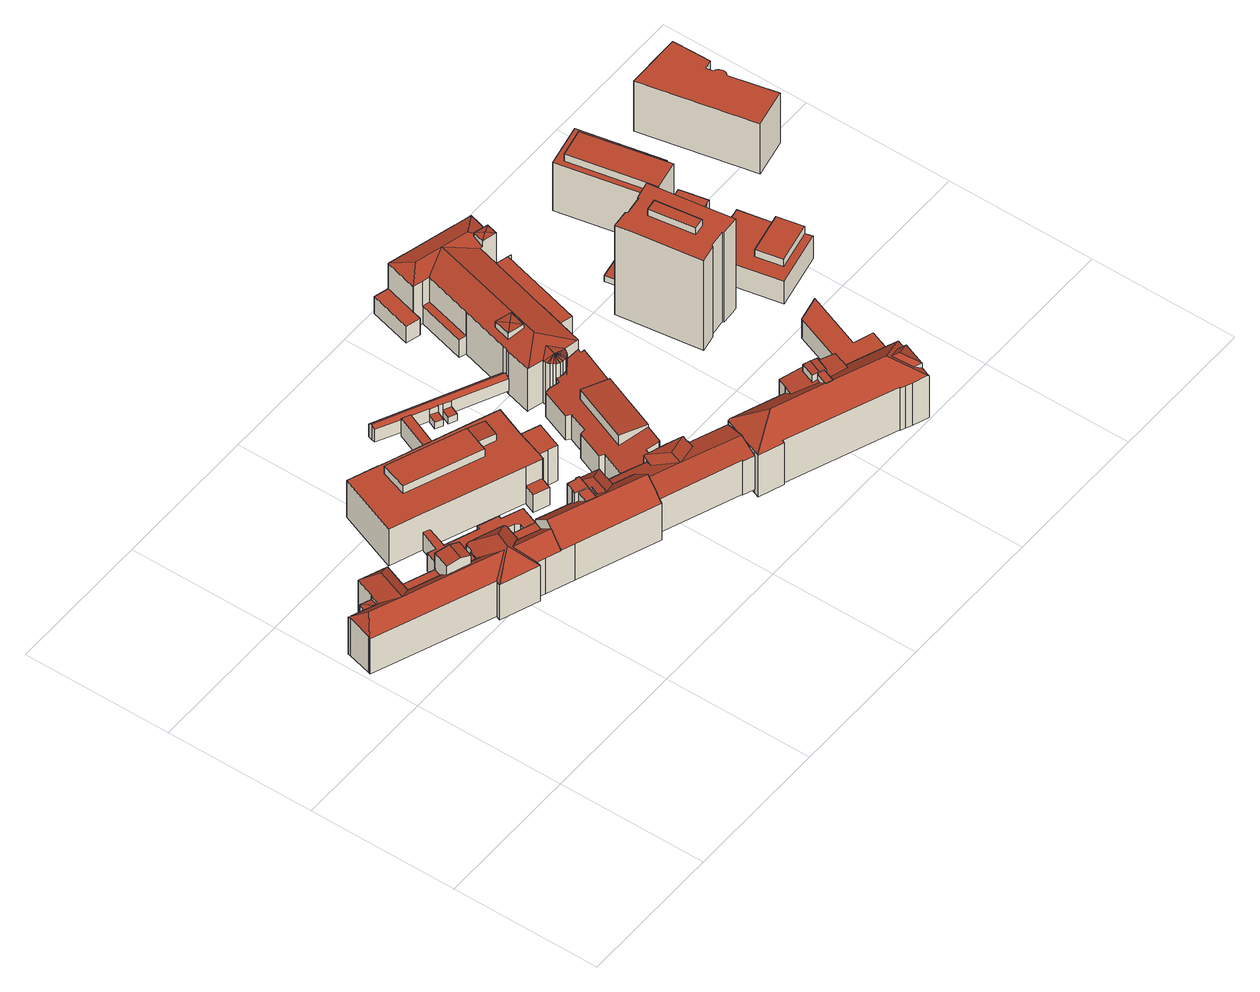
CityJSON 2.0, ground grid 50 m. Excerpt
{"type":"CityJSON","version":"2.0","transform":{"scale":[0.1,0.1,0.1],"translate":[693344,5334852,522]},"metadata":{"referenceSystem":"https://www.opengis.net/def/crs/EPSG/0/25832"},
"CityObjects":{
"building1":{"type":"Building","attributes":{"Gemeindeschluessel":"09162000","HoeheDach":"545.580","HoeheGrund":"523.879","Methode":"2000","NiedrigsteTraufeDesGebaeudes":"537.627","Geometrietyp2DReferenz":"3000","function":"31001_3051","roofType":"3100","measuredHeight":21.7,"storeysAboveGround":3},"geometry":[{"type":"MultiSurface","lod":"2","boundaries":[[[0,1,2,3,4]],[[5,6,7,8,9,10,11]],[[12,13,14,15,16,17]],[[18,19,20,21]],[[22,23,24,25]],[[3,2,26,1,27,28,29,30,31,32,33,34,35]],[[32,31,36,37,38,39,40]],[[41,42,43,44,45,46]],[[47,48,49,50,51]],[[52,53,54,55]],[[56,57,58,59]],[[60,61,48,47]],[[62,6,5]],[[63,64,16,15]],[[65,66,67,68]],[[69,70,71,72]],[[73,74,75,76,77,78]],[[79,25,24,80,81,82]],[[83,35,34,84]],[[33,32,40,67,66,85,86,87,88,89,49,48,61]],[[44,90,91,45]],[[92,93,94,95,96]],[[97,98,99,100,101]],[[12,17,102,103]],[[22,104,105,106,107,108,23]],[[84,34,61,60]],[[109,110,111,112]],[[113,87,86,114,115]],[[1,26,2]],[[65,116,117,118,85,66]],[[59,58,108,107]],[[1,0,119,120,27]],[[114,118,117,121,122,115]],[[123,39,38,124]],[[125,126,127,128,129]],[[130,131,80,24,23,108,58]],[[132,133,134,135]],[[97,101,136,137,138]],[[139,140,141,142,143]],[[144,95,94,145,134,133,146]],[[73,78,19,18]],[[147,148,149,150,151,152,153,154,122,121,155]],[[76,156,157,158,159,77]],[[50,49,89,130,144,146]],[[59,106,105,56]],[[144,130,58,57,54,53,160,96,95]],[[161,162,35,83]],[[59,107,106]],[[112,111,75,74]],[[163,164,165,166]],[[119,167,168,120]],[[101,100,169,170,171,172,41,46,136]],[[173,174,36,31,30]],[[132,51,50,146,133]],[[124,38,37,175]],[[176,177,167,119,0,4,178,179]],[[180,8,7,181]],[[182,183,184,185]],[[160,53,52]],[[143,152,151,185,184,139]],[[186,187,188,189,190,191]],[[191,192,193,194,195,186]],[[169,100,99]],[[11,10,196,197,194,193,198]],[[158,199,200,137,136,46,91,90,43,201,63,15,14,202,165,164,177,176,159]],[[125,109,112,74,73,18,21,161,83,84,60,47,51,132,135,93,92,52,55,104,22,25,79,147,155,116,65,68,123,124,175,174,173,203,163,166,204,13,12,103,205,69,72,206,187,186,195,207,208,180,181,126]],[[209,210,171,170]],[[3,35,162,178,4]],[[45,91,46]],[[199,189,188,211,212,213,200]],[[43,90,44]],[[114,86,85,118]],[[143,142,153,152]],[[183,149,148,82,81,131,130]],[[163,203,29,28,168,167,177,164]],[[155,121,117,116]],[[175,37,36,174]],[[103,102,214,205]],[[204,202,14,13]],[[213,212,71,70,215]],[[173,30,29,203]],[[135,134,145,93]],[[43,42,201]],[[190,189,199,216]],[[216,199,158,157]],[[11,128,127,62,5]],[[104,55,54,57,56,105]],[[89,88,87,113,140,139,184,183,130]],[[195,194,197,207]],[[97,138,217,98]],[[161,21,20,179,178,162]],[[69,205,214,210,209,215,70]],[[99,217,138,137,200,213,215,209,170,169]],[[131,81,80]],[[125,129,110,109]],[[154,153,142,141]],[[154,141,140,113,115,122]],[[98,217,99]],[[191,190,216,157,156,11,198,192]],[[179,20,19,78,77,159,176]],[[92,96,160,52]],[[166,165,202,204]],[[10,9,218,196]],[[126,181,7,6,62,127]],[[208,207,197,196,218]],[[168,28,27,120]],[[34,33,61]],[[145,94,93]],[[150,149,183,182]],[[206,211,188,187]],[[172,64,63,201,42,41]],[[123,68,67,40,39]],[[172,171,210,214,102,17,16,64]],[[185,151,150,182]],[[79,82,148,147]],[[198,193,192]],[[206,72,71,212,211]],[[11,156,76,75,111,110,129,128]],[[180,208,218,9,8]]],"semantics":{"surfaces":[{"type":"RoofSurface"},{"type":"WallSurface"},{"type":"GroundSurface"}],"values":[0,0,1,1,1,0,0,0,1,1,1,1,1,1,1,1,1,1,1,0,1,1,0,1,1,1,1,1,1,1,1,1,0,1,1,0,1,1,1,0,1,1,1,0,0,0,1,0,1,1,0,1,1,1,1,1,1,1,1,1,1,1,1,0,0,2,1,0,1,0,1,1,0,0,1,1,1,1,1,0,1,1,1,1,1,0,1,0,1,1,1,1,0,0,1,0,1,1,0,0,1,1,0,1,1,1,0,1,1,1,1,1,0,0,1,1,1,0,1]}}]},
"building2":{"type":"Building","attributes":{"Gemeindeschluessel":"09162000","HoeheDach":"540.244","HoeheGrund":"522.031","Methode":"2000","NiedrigsteTraufeDesGebaeudes":"529.230","Geometrietyp2DReferenz":"3000","function":"31001_3051","roofType":"1000","measuredHeight":18.21,"storeysAboveGround":3},"geometry":[{"type":"MultiSurface","lod":"2","boundaries":[[[219,220,221,222]],[[223,224,225,226]],[[227,228,229,230]],[[231,232,233,234]],[[235,236,237,238]],[[239,240,241,242]],[[243,244,245,246]],[[247,248,249,250]],[[250,249,251,252]],[[253,254,255,256]],[[257,258,259,260]],[[261,229,228,237,236,262]],[[263,261,262,264]],[[265,266,267,268,269,270]],[[271,272,273,274,260,259]],[[234,233,220,219]],[[267,266,275,236,235]],[[276,277,278,279]],[[278,277,280,281,282]],[[283,284,270,269]],[[255,254,285,286]],[[252,251,287,288]],[[222,221,240,239]],[[289,290,244,243]],[[291,292,224,223]],[[293,294,284,283]],[[295,296,297,298,299,285,300,301,302,258,257]],[[288,287,290,289]],[[290,287,251,249,248,241,240,221,220,233,232,225,224,292,297,296,303,245,244]],[[254,304,300,285]],[[230,229,261,263]],[[305,306,277,276]],[[226,225,232,231]],[[227,230,263,264,307,253,256,308,299,298,291,223,226,231,234,219,222,239,242,247,250,252,288,289,243,246,309,295,257,260,274,273,293,283,269,268,267,235,238]],[[236,275,310,262]],[[242,241,248,247]],[[311,282,281,312]],[[246,245,303,309]],[[273,272,294,293]],[[279,278,282,311]],[[306,313,280,277]],[[314,313,306,305]],[[307,315,304,254,253]],[[298,297,292,291]],[[308,286,285,299]],[[238,237,228,227]],[[309,303,296,295]],[[280,313,314,316,312,281]],[[264,262,310,315,307]],[[302,301,300,304,315,310,275,266,265,270,284,294,272,271,259,258],[312,316,314,305,276,279,311]],[[256,255,286,308]]],"semantics":{"surfaces":[{"type":"WallSurface"},{"type":"RoofSurface"},{"type":"GroundSurface"}],"values":[0,0,0,0,0,0,0,0,0,0,0,1,0,0,0,0,0,0,1,0,1,0,0,0,0,0,0,0,1,0,0,0,0,2,0,0,0,0,0,0,1,0,0,0,0,0,0,0,0,1,0]}}]},
"building3":{"type":"Building","attributes":{"Gemeindeschluessel":"09162000","HoeheDach":"529.210","HoeheGrund":"522.031","Methode":"1000","NiedrigsteTraufeDesGebaeudes":"529.210","Geometrietyp2DReferenz":"3000","function":"31001_3051","roofType":"1000","measuredHeight":7.18},"geometry":[{"type":"MultiSurface","lod":"2","boundaries":[[[317,318,319,320]],[[269,321,317,320]],[[269,283,322,321]],[[322,283,319,318]],[[321,322,318,317]],[[269,320,319,283]]],"semantics":{"surfaces":[{"type":"RoofSurface"},{"type":"WallSurface"},{"type":"GroundSurface"}],"values":[0,1,2,1,1,1]}}]},
"building4":{"type":"Building","attributes":{"Gemeindeschluessel":"09162000","HoeheDach":"529.655","HoeheGrund":"523.483","Methode":"2000","NiedrigsteTraufeDesGebaeudes":"526.162","Geometrietyp2DReferenz":"3000","function":"31001_3051","roofType":"3100","measuredHeight":6.17,"storeysAboveGround":1},"geometry":[{"type":"MultiSurface","lod":"2","boundaries":[[[323,324,325,326]],[[327,328,329,330]],[[331,332,333,334]],[[335,336,337,338,339]],[[340,341,342,343]],[[344,345,346,347,348,349]],[[334,333,343,342]],[[338,337,350,325,324,351]],[[328,352,353,329]],[[348,354,355,349]],[[335,339,356,357]],[[327,358,359,360,352,328]],[[361,362,359,358]],[[355,363,344,349]],[[357,356,346,345]],[[338,351,340,343,333,332,364,360,359,362,365,347,346,356,339]],[[331,330,329,353,364,332]],[[350,366,326,325]],[[352,360,364,353]],[[335,357,345,344,363,361,358,327,330,331,334,342,341,323,326,366,336]],[[366,350,337,336]],[[323,341,340,351,324]],[[361,363,355,354,365,362]],[[348,347,365,354]]],"semantics":{"surfaces":[{"type":"WallSurface"},{"type":"RoofSurface"},{"type":"GroundSurface"}],"values":[0,0,0,0,0,0,0,1,1,1,0,0,0,0,0,1,0,0,0,2,0,0,0,0]}}]},
"building5":{"type":"Building","attributes":{"Gemeindeschluessel":"09162000","HoeheDach":"538.400","HoeheGrund":"522.959","Methode":"2000","NiedrigsteTraufeDesGebaeudes":"532.125","Geometrietyp2DReferenz":"3000","function":"31001_3051","roofType":"2100","measuredHeight":15.44,"storeysAboveGround":2},"geometry":[{"type":"MultiSurface","lod":"2","boundaries":[[[367,368,369,370]],[[371,372,373,374]],[[375,376,377,378,379,371,374,380,381,367,370,382,383,384,385,386,387,388,389,390,391,392,393,394,395,396,397]],[[393,398,399,394]],[[388,400,401,389]],[[390,402,403,391]],[[404,405,406,407]],[[392,408,398,393]],[[385,409,410,386]],[[411,412,413,414,415,416,417,418,419,420,421,422,423,424,399,398,408,403,402,401,400,425,410,409,426,427,428,369,368,429,430,373,372]],[[377,376,416,415,431,432]],[[418,404,407,419]],[[381,429,368,367]],[[378,377,432,433,413,412]],[[382,428,427,383]],[[375,417,416,376]],[[386,410,425,387]],[[431,415,414,434]],[[434,414,413,433]],[[391,403,408,392]],[[375,397,422,421,405,404,418,417]],[[374,373,430,380]],[[389,401,402,390]],[[384,426,409,385]],[[387,425,400,388]],[[379,411,372,371]],[[394,399,424,395]],[[380,430,429,381]],[[378,412,411,379]],[[420,406,405,421]],[[396,423,422,397]],[[432,431,434,433]],[[383,427,426,384]],[[395,424,423,396]],[[370,369,428,382]],[[419,407,406,420]]],"semantics":{"surfaces":[{"type":"WallSurface"},{"type":"GroundSurface"},{"type":"RoofSurface"}],"values":[0,0,1,0,0,0,2,0,0,2,0,0,0,0,0,0,0,0,0,0,0,0,0,0,0,0,0,0,0,0,0,2,0,0,0,0]}}]},
"building6":{"type":"Building","attributes":{"Gemeindeschluessel":"09162000","HoeheDach":"546.120","HoeheGrund":"522.371","Methode":"2000","NiedrigsteTraufeDesGebaeudes":"539.513","Geometrietyp2DReferenz":"3000","function":"31001_3051","roofType":"3200","measuredHeight":23.75,"storeysAboveGround":3},"geometry":[{"type":"MultiSurface","lod":"2","boundaries":[[[435,436,437]],[[438,439,440,441]],[[442,443,444]],[[445,446,447,448,442,444]],[[445,444,449,450]],[[451,452,453,454,455,456]],[[449,457,458,459,460,461,462,463,464,450]],[[465,466,467,468]],[[469,470,471,472,457,449,444,443]],[[438,473,474,475,439]],[[476,477,478,479,480,462,461,481,482,483]],[[468,467,484,485]],[[486,487,488,489,490]],[[491,487,486]],[[492,493,453,452,494,483,482]],[[495,496,497,479,478,446,445,450,464]],[[441,440,498,499]],[[500,501,459,458,472,471]],[[463,502,495,464]],[[438,441,499,503,465,468,485,504,505,493,492,506,507,501,500,508,509,473]],[[507,506,481,461,460]],[[504,485,484,456,455]],[[505,454,453,493]],[[507,460,459,501]],[[437,436,491,486,490]],[[448,510,443,442]],[[510,447,477,476,494,452,451]],[[511,466,465,503]],[[492,482,481,506]],[[472,458,457]],[[489,488,512]],[[447,446,478,477]],[[476,483,494]],[[511,498,440,439,475,469,443,510,451,456,484,467,466]],[[508,500,471,470,513]],[[475,474,514,435,437,490,489,512,513,470,469]],[[499,498,511,503]],[[479,497,515,480]],[[508,513,512,488,487,491,436,435,514,509]],[[496,516,515,497]],[[447,510,448]],[[495,502,516,496]],[[509,514,474,473]],[[504,455,454,505]],[[516,502,463,462,480,515]]],"semantics":{"surfaces":[{"type":"WallSurface"},{"type":"RoofSurface"},{"type":"GroundSurface"}],"values":[0,0,0,1,0,1,1,0,1,0,1,0,1,1,0,0,0,0,0,2,0,0,0,0,1,0,1,0,0,0,0,0,0,1,0,1,0,0,0,1,0,1,0,0,0]}}]},
"building7":{"type":"Building","attributes":{"Gemeindeschluessel":"09162000","HoeheDach":"542.890","HoeheGrund":"522.400","Methode":"2000","NiedrigsteTraufeDesGebaeudes":"529.430","Geometrietyp2DReferenz":"3000","function":"31001_3051","roofType":"3200","measuredHeight":20.49,"storeysAboveGround":6},"geometry":[{"type":"MultiSurface","lod":"2","boundaries":[[[517,518,519,520]],[[521,522,523,524,525,526]],[[527,528,529]],[[530,531,532,533,534,535]],[[530,535,536,537]],[[538,539,540,541]],[[542,543,544,545]],[[546,547,548,549,523,522]],[[550,551,552,553,554,555]],[[528,556,551,550,555]],[[557,558,559,560,561,562,563,564,565,566]],[[567,568,569,570]],[[535,534,567]],[[565,564,563,562,561,571,572,573,574,575,576,566]],[[577,542,578,579]],[[545,544,566,576,580,581,582]],[[583,584,585]],[[586,584,587,588]],[[548,589,567,549]],[[590,591,592,593,594,595]],[[596,585,584,586]],[[597,598,599,600]],[[601,602,603,604]],[[605,606,527,529,607,608,609]],[[536,535,567,610]],[[607,529,555,554]],[[611,612,613,614,615,616,603,602]],[[617,618,567]],[[619,600,599,620,621]],[[622,520,519,589,548,547]],[[623,537,536,610,518,517]],[[519,567,589]],[[578,542,545,582,624]],[[553,552,561,560]],[[625,626,585,596]],[[627,628,618,617]],[[587,584,583]],[[583,585,626]],[[557,566,544,543]],[[620,599,629,630]],[[532,627,617,533]],[[631,632,633,571,561,552,551,556,634]],[[635,569,568,616,615,636,637]],[[638,639,527,606]],[[640,540,539,641,638,606,605,609,642,643]],[[644,597,600,619]],[[541,540,640,645]],[[646,641,539,538]],[[538,541,645,647,613,612,611,602,601,648,628,627,532,531,530,537,623,517,520,622,547,546,522,521,526,649,650,651,652,653,654,655,595,594,593,621,620,630,577,579,656,581,580,576,575,574,573,572,571,633,632,631,657,646]],[[655,658,590,595]],[[587,583,626]],[[644,592,598,597]],[[628,648,601,604,659,618]],[[637,636,660,661,559,598,592,591,590,658,662,663],[596,586,588,625]],[[603,616,568,567]],[[656,624,582,581]],[[652,651,635,637,663,653]],[[524,567,570,525]],[[639,638,641,646,657,631,634]],[[618,659,567]],[[653,663,662,654]],[[630,629,543,542,577]],[[615,614,664,665,608,559,661,660,636]],[[534,533,617,567]],[[579,578,624,656]],[[654,662,658,655]],[[659,604,603,567]],[[610,567,518]],[[588,587,626,625]],[[527,639,634,556,528]],[[518,567,519]],[[523,549,567,524]],[[629,599,598,559,558,557,543]],[[528,555,529]],[[525,570,569,635,651,650,649,526]],[[593,592,644,619,621]],[[608,607,554,553,560,559]],[[613,647,643,642,609,608,665,664,614]],[[645,640,643,647]]],"semantics":{"surfaces":[{"type":"WallSurface"},{"type":"RoofSurface"},{"type":"GroundSurface"}],"values":[0,0,1,0,0,0,0,0,0,1,1,1,1,0,0,0,1,0,1,0,0,0,0,0,1,0,0,1,0,0,0,1,1,1,0,0,1,1,1,0,0,0,1,0,1,1,0,0,2,0,1,0,0,1,1,0,0,1,0,1,0,0,1,1,0,0,1,1,0,1,1,1,1,1,0,0,1,0,0]}}]},
"building8":{"type":"Building","attributes":{"Gemeindeschluessel":"09162000","HoeheDach":"530.245","HoeheGrund":"522.650","Methode":"1000","NiedrigsteTraufeDesGebaeudes":"530.245","Geometrietyp2DReferenz":"3000","function":"31001_3051","roofType":"1000","measuredHeight":7.59,"storeysAboveGround":1},"geometry":[{"type":"MultiSurface","lod":"2","boundaries":[[[666,667,668,669,670,671]],[[672,673,668,667]],[[674,671,670,675]],[[676,666,671,674]],[[672,676,674,675,677,673]],[[669,668,673,677,675,670]],[[672,667,666,676]]],"semantics":{"surfaces":[{"type":"RoofSurface"},{"type":"WallSurface"},{"type":"GroundSurface"}],"values":[0,1,1,1,2,1,1]}}]},
"building9":{"type":"Building","attributes":{"Gemeindeschluessel":"09162000","HoeheDach":"530.217","HoeheGrund":"522.436","Methode":"1000","NiedrigsteTraufeDesGebaeudes":"530.217","Geometrietyp2DReferenz":"3000","function":"31001_3051","roofType":"1000","measuredHeight":7.78,"storeysAboveGround":2},"geometry":[{"type":"MultiSurface","lod":"2","boundaries":[[[678,679,680,681,682,683]],[[668,684,685,686,687,670]],[[680,668,670,681]],[[684,668,680,679]],[[683,686,685,678]],[[683,682,687,686]],[[682,681,670,687]],[[678,685,684,679]]],"semantics":{"surfaces":[{"type":"GroundSurface"},{"type":"RoofSurface"},{"type":"WallSurface"}],"values":[0,1,2,2,2,2,2,2]}}]},
"building10":{"type":"Building","attributes":{"Gemeindeschluessel":"09162000","HoeheDach":"563.555","HoeheGrund":"523.880","Methode":"2000","NiedrigsteTraufeDesGebaeudes":"560.926","Geometrietyp2DReferenz":"3000","function":"31001_3051","roofType":"1000","measuredHeight":39.67,"storeysAboveGround":13},"geometry":[{"type":"MultiSurface","lod":"2","boundaries":[[[688,689,690,691]],[[691,690,692,693]],[[694,695,696,697,698,699,700,701,702,703,704,705,706,707,708,709,710,711,712,713,714,715]],[[699,698,697,696,716,717,718,719]],[[695,694,715,720,721,722]],[[709,723,724,710]],[[705,725,726,706]],[[727,728,729,730,719,718,717,716,722,721,720,731,732,733,734,724,723,735,736,726,725,737],[688,691,693,738]],[[738,739,689,688]],[[704,737,725,705]],[[733,732,731,720,715,714,713,712,711,734]],[[692,690,689,739]],[[699,719,730,700]],[[693,692,739,738]],[[710,724,734,711]],[[695,722,716,696]],[[726,736,735,723,709,708,707,706]],[[703,702,701,729,728,727,737,704]],[[700,730,729,701]]],"semantics":{"surfaces":[{"type":"WallSurface"},{"type":"GroundSurface"},{"type":"RoofSurface"}],"values":[0,0,1,0,0,0,0,2,0,0,0,2,0,0,0,0,0,0,0]}}]},
"building11":{"type":"Building","attributes":{"Gemeindeschluessel":"09162000","HoeheDach":"526.503","HoeheGrund":"524.103","Methode":"1000","NiedrigsteTraufeDesGebaeudes":"526.503","Geometrietyp2DReferenz":"3000","function":"31001_2000","roofType":"1000","measuredHeight":2.4,"storeysAboveGround":1},"geometry":[{"type":"MultiSurface","lod":"2","boundaries":[[[740,741,742,743]],[[743,742,744,745]],[[744,742,741,746]],[[745,744,746,747]],[[747,746,741,740]],[[740,743,745,747]]],"semantics":{"surfaces":[{"type":"WallSurface"},{"type":"RoofSurface"},{"type":"GroundSurface"}],"values":[0,0,1,0,0,2]}}]},
"building12":{"type":"Building","attributes":{"Gemeindeschluessel":"09162000","HoeheDach":"536.190","HoeheGrund":"524.191","Methode":"2000","NiedrigsteTraufeDesGebaeudes":"529.290","Geometrietyp2DReferenz":"3000","function":"31001_3000","roofType":"1000","measuredHeight":12,"storeysAboveGround":3},"geometry":[{"type":"MultiSurface","lod":"2","boundaries":[[[748,749,750,751,752]],[[753,754,755,756]],[[751,750,757,758]],[[759,760,754,753]],[[761,762,763,764]],[[758,757,765,766]],[[767,768,769,770,771]],[[772,773,762,761]],[[762,773,774,763]],[[775,759,753,756,748,752,767,771,776,777,778,779,780]],[[781,775,780,782]],[[775,781,760,759]],[[779,783,782,780]],[[756,755,749,748]],[[752,751,768,767]],[[773,772,784,778,777,776,771,770,785,774]],[[764,763,774,785]],[[766,765,769,768]],[[766,768,751,758]],[[778,784,783,779]],[[781,782,783,784,772,761,764,785,770,769,765,757,750,749,755,754,760]]],"semantics":{"surfaces":[{"type":"WallSurface"},{"type":"RoofSurface"},{"type":"GroundSurface"}],"values":[0,0,0,0,0,0,0,0,1,2,0,0,0,0,0,0,0,0,1,0,1]}}]},
"building13":{"type":"Building","attributes":{"Gemeindeschluessel":"09162000","HoeheDach":"546.820","HoeheGrund":"524.124","Methode":"2000","NiedrigsteTraufeDesGebaeudes":"543.920","Geometrietyp2DReferenz":"3000","function":"31001_3051","roofType":"1000","measuredHeight":22.7,"storeysAboveGround":6},"geometry":[{"type":"MultiSurface","lod":"2","boundaries":[[[786,787,788,789]],[[789,790,791,792,793,794,795,796,786]],[[792,797,798,799,793]],[[800,801,802,788]],[[803,804,801,800]],[[795,805,806,796]],[[799,798,804,803]],[[796,806,787,786]],[[791,807,797,792]],[[794,808,805,795]],[[789,788,802,809,790]],[[798,797,807,809,802,801,804]],[[790,809,807,791]],[[808,799,803,800,788,787,806,805]],[[793,799,808,794]]],"semantics":{"surfaces":[{"type":"WallSurface"},{"type":"GroundSurface"},{"type":"RoofSurface"}],"values":[0,1,0,0,0,0,0,0,0,0,0,2,0,2,0]}}]},
"building14":{"type":"Building","attributes":{"Gemeindeschluessel":"09162000","HoeheDach":"544.565","HoeheGrund":"523.910","Methode":"2000","NiedrigsteTraufeDesGebaeudes":"544.565","Geometrietyp2DReferenz":"3000","function":"31001_9998","roofType":"1000","measuredHeight":20.66,"storeysAboveGround":6},"geometry":[{"type":"MultiSurface","lod":"2","boundaries":[[[810,811,812,813,814,815,816,817,818,819,820,821,822,823,824,825,826,827,828,829,830]],[[831,812,811,832]],[[823,822,833,834,835,824]],[[836,813,812,831]],[[832,837,838,839,840,841,842,843,835,834,833,844,845,846,847,848,849,850,851,836,831]],[[849,816,815,850]],[[829,828,840,839,838,830]],[[845,820,819,846]],[[835,843,842,826,825,824]],[[851,814,813,836]],[[846,819,818,847]],[[833,822,821,844]],[[847,818,817,848]],[[850,815,814,851]],[[848,817,816,849]],[[840,828,827,841]],[[841,827,826,842]],[[844,821,820,845]],[[837,832,811,810,830,838]]],"semantics":{"surfaces":[{"type":"RoofSurface"},{"type":"WallSurface"},{"type":"GroundSurface"}],"values":[0,1,1,1,2,1,1,1,1,1,1,1,1,1,1,1,1,1,1]}}]}
},
"vertices":[
[629,530,170],[550,561,170],[499,536,206],[493,533,209],[612,487,209],[1134,381,166],[1143,405,166],[1141,406,167],[1149,425,167],[1148,426,167],[1071,406,181],[1054,363,181],[759,521,19],[683,550,19],[683,550,171],[757,522,171],[757,522,222],[759,521,222],[905,319,19],[905,319,169],[638,422,168],[638,422,19],[136,761,19],[136,761,171],[160,825,171],[160,825,19],[550,561,171],[557,558,164],[570,592,164],[569,592,165],[580,620,165],[573,623,171],[497,587,224],[477,538,224],[514,452,166],[520,467,165],[554,630,171],[554,633,168],[483,659,170],[481,656,173],[461,663,173],[794,492,218],[763,504,218],[749,467,218],[748,465,218],[779,452,218],[780,455,218],[394,515,19],[394,515,165],[393,516,165],[5,669,165],[5,669,19],[38,761,19],[38,761,171],[85,742,171],[85,742,19],[85,743,156],[85,743,170],[122,729,170],[122,729,163],[388,500,19],[388,500,165],[1143,405,158],[752,508,183],[752,508,222],[443,640,19],[443,640,167],[454,666,167],[454,666,19],[814,571,19],[814,571,173],[851,558,172],[851,558,19],[914,343,19],[1179,241,19],[1179,241,159],[915,342,158],[915,342,190],[914,343,190],[250,790,19],[161,825,172],[249,790,172],[250,790,171],[520,467,19],[514,452,19],[440,641,164],[428,609,164],[435,606,170],[458,557,203],[466,542,214],[748,465,220],[779,452,220],[31,764,19],[29,757,19],[29,757,172],[30,763,172],[31,764,171],[807,473,190],[817,498,190],[808,502,190],[799,505,190],[790,480,190],[769,548,222],[769,548,19],[98,775,19],[98,775,156],[100,775,157],[135,761,156],[135,761,170],[1216,224,19],[1216,224,158],[1179,238,158],[1179,238,19],[392,623,170],[428,609,160],[392,623,160],[437,642,19],[437,642,160],[440,641,160],[629,530,160],[557,558,160],[411,652,160],[405,655,160],[481,656,19],[483,659,19],[1240,287,19],[1266,355,19],[1266,355,159],[1241,289,181],[1240,287,180],[151,666,214],[189,767,214],[7,676,19],[7,676,166],[8,676,167],[8,676,19],[790,480,194],[803,475,194],[807,473,198],[308,627,194],[383,598,194],[383,598,228],[352,610,236],[308,627,228],[49,706,214],[29,757,173],[5,670,166],[225,726,19],[225,726,172],[226,725,170],[226,725,160],[330,684,160],[330,684,228],[374,667,236],[405,655,228],[411,652,19],[937,408,181],[950,446,168],[950,446,170],[929,385,227],[38,761,170],[544,458,19],[544,458,165],[643,564,19],[643,564,173],[643,565,172],[643,565,19],[642,564,160],[570,592,160],[799,505,182],[811,537,182],[811,537,222],[794,492,222],[580,620,19],[554,630,19],[554,633,19],[620,506,227],[642,564,173],[594,439,166],[594,439,167],[1149,425,19],[1141,406,19],[214,693,160],[214,693,170],[318,652,170],[318,652,160],[957,477,19],[892,502,19],[892,502,171],[893,501,170],[893,501,159],[957,477,159],[1015,453,159],[1015,453,166],[1016,452,166],[1016,452,19],[1030,467,168],[1024,470,167],[1007,431,166],[882,473,170],[817,445,214],[763,504,183],[645,565,172],[569,592,19],[645,565,19],[799,538,19],[905,537,19],[1024,470,19],[1097,445,19],[800,541,172],[800,541,222],[905,537,171],[905,537,172],[840,507,214],[799,538,222],[814,570,174],[882,473,168],[817,498,198],[1097,445,167],
[730,673,0],[730,673,73],[683,550,73],[683,550,0],[595,725,0],[595,725,73],[598,735,73],[598,735,0],[927,698,0],[927,698,146],[895,710,146],[895,710,0],[666,709,0],[666,709,73],[662,700,73],[662,700,0],[897,809,0],[897,809,146],[960,784,146],[960,784,0],[645,565,0],[645,565,73],[675,642,73],[675,642,0],[405,717,0],[405,717,73],[432,786,73],[432,786,0],[666,656,0],[666,656,73],[470,729,73],[470,729,0],[437,642,73],[437,642,0],[854,699,0],[854,699,72],[839,661,72],[839,661,0],[382,885,0],[382,885,151],[462,1091,151],[462,1091,0],[894,709,146],[867,720,146],[894,709,0],[867,720,0],[869,933,151],[936,907,151],[936,907,0],[869,933,0],[759,976,0],[759,976,151],[558,1054,151],[566,1050,151],[566,1050,0],[558,1054,0],[897,809,151],[779,867,151],[779,867,182],[766,834,182],[766,834,151],[800,922,182],[547,1022,182],[516,933,182],[732,986,0],[732,986,151],[803,719,72],[788,681,72],[411,652,73],[411,652,0],[433,706,0],[433,706,73],[484,767,0],[484,767,73],[597,1038,0],[597,1038,151],[487,844,0],[487,844,73],[509,835,73],[509,835,0],[803,719,0],[803,719,151],[509,835,151],[487,844,151],[460,776,73],[854,699,151],[835,845,151],[835,845,178],[858,698,0],[788,681,0],[460,776,0],[867,720,151],[516,933,151],[547,1022,151],[856,900,178],[856,900,151],[858,698,151],[800,922,151],
[829,1140,72],[801,1153,72],[732,986,72],[759,976,72],[829,1140,0],[801,1153,0],
[730,1203,15],[730,1203,76],[734,1216,67],[734,1216,15],[891,1073,15],[891,1073,42],[867,1085,42],[867,1085,15],[881,1114,15],[881,1114,67],[829,1140,67],[829,1140,15],[1112,1016,15],[1116,1032,15],[1116,1032,67],[1112,1018,77],[1112,1016,76],[727,1190,67],[727,1190,15],[801,1153,15],[801,1153,67],[931,1053,15],[945,1083,15],[945,1083,67],[945,1083,66],[945,1083,42],[931,1053,42],[1024,1077,66],[730,1202,77],[906,1101,42],[881,1114,42],[920,1095,42],[906,1066,42],[1108,1004,66],[1108,1004,15],[906,1102,15],[906,1102,67],[906,1101,66],[920,1095,15],[920,1095,67],[906,1066,15],[881,1114,66],[920,1095,66],[1024,1077,15],
[1043,691,10],[1043,691,113],[1069,757,113],[1069,757,10],[957,477,10],[957,477,113],[1002,590,113],[1002,590,10],[1115,481,10],[1112,483,10],[1097,445,10],[1024,470,10],[1016,452,10],[990,600,10],[1027,692,10],[1057,767,10],[1096,866,10],[1113,865,10],[1142,853,10],[1150,870,10],[1159,863,10],[1171,860,10],[1184,860,10],[1191,863,10],[1197,867,10],[1202,872,10],[1207,879,10],[1210,885,10],[1261,875,10],[1256,863,10],[1267,859,10],[1207,879,129],[1210,885,129],[1171,860,124],[1184,860,126],[1191,863,127],[1197,867,128],[1139,540,151],[1215,730,151],[1123,765,164],[1046,574,164],[1202,872,128],[1142,853,119],[1150,870,119],[1016,452,125],[1024,470,125],[1056,459,132],[1071,496,132],[1111,481,140],[1112,483,140],[1115,481,140],[1139,540,140],[1046,574,122],[1123,765,122],[1215,730,140],[1267,859,141],[1256,863,138],[1261,875,138],[1159,863,121],[1113,865,113],[1096,866,110],[1057,767,110],[1027,692,110],[990,600,110],[1111,481,101],[1097,445,101],[1056,459,106],[1071,496,106],
[1753,38,175],[1753,38,195],[1728,48,195],[1687,24,4],[1687,24,178],[1668,32,178],[1668,32,4],[1519,175,237],[1519,175,241],[1521,179,237],[1536,218,237],[1514,227,237],[1499,188,237],[1497,183,237],[1532,209,212],[1536,218,212],[1324,251,241],[1272,352,181],[1266,355,177],[1240,287,177],[1216,224,177],[1211,210,177],[1608,190,204],[1620,220,204],[1619,221,204],[1630,251,204],[1543,284,214],[1538,270,214],[1560,262,211],[1542,216,211],[1293,183,4],[1293,183,181],[1291,177,176],[1291,177,4],[1681,111,241],[1794,153,176],[1669,202,177],[1620,220,177],[1740,4,4],[1740,4,176],[1736,6,179],[1432,259,204],[1509,216,213],[1514,227,213],[1498,233,211],[1516,279,211],[1457,318,204],[1445,286,204],[1443,287,204],[1210,208,175],[1210,208,4],[1725,94,228],[1782,115,195],[1782,116,195],[1756,126,195],[1699,104,228],[1753,39,195],[1445,286,4],[1266,355,4],[1443,287,180],[1542,216,239],[1520,224,241],[1498,233,239],[1651,39,179],[1651,39,4],[1669,202,4],[1619,221,4],[1560,262,239],[1652,41,4],[1216,224,4],[1240,287,4],[1457,318,4],[1630,251,4],[1796,153,4],[1743,11,4],[1497,183,241],[1652,41,181],[1782,116,175],[1796,153,175],[1743,11,175],[1516,279,239],[1538,270,241],
[1159,863,4],[1159,863,178],[1150,870,178],[1150,870,4],[1138,893,4],[1139,885,4],[1139,885,178],[1138,893,178],[1137,896,178],[1137,896,4],[1432,1289,204],[1414,1314,207],[1385,1302,204],[1184,860,4],[1190,863,4],[1191,863,4],[1191,863,178],[1190,863,178],[1184,860,178],[1171,860,178],[1171,860,4],[1484,1275,4],[1484,1275,76],[1474,1278,76],[1474,1278,4],[1147,1367,74],[1147,1367,178],[1177,1477,178],[1177,1477,74],[1140,885,4],[1144,877,4],[1144,877,178],[1140,885,178],[1405,1337,204],[1442,1327,204],[1442,1327,178],[1405,1337,190],[1395,1340,190],[1395,1340,204],[1442,1326,204],[1214,1408,196],[1217,1407,196],[1304,1384,196],[1392,1360,196],[1462,1400,178],[1407,1415,178],[1406,1415,178],[1233,1462,178],[1232,1462,178],[1178,1477,178],[1174,895,185],[1184,930,185],[1138,907,178],[1138,905,178],[1462,1400,4],[1407,1415,4],[1406,1415,4],[1233,1462,4],[1232,1462,4],[1178,1477,4],[1147,1367,4],[1139,1338,74],[1139,1338,4],[1177,1477,4],[1129,1491,4],[1129,1491,74],[1176,1052,209],[1211,1073,207],[1157,1088,207],[1211,1073,194],[1195,1016,207],[1195,1016,194],[1145,876,178],[1116,1032,178],[1133,1095,178],[1159,1191,178],[1159,1191,4],[1133,1095,4],[1116,1032,4],[1157,1088,183],[1202,1352,78],[1202,1352,178],[1179,1358,178],[1179,1358,78],[1207,879,4],[1210,885,4],[1210,885,178],[1207,879,178],[1385,1302,76],[1432,1289,76],[1385,1302,178],[1377,1304,178],[1377,1304,76],[1171,861,178],[1213,885,4],[1257,876,4],[1261,875,4],[1261,875,178],[1257,876,178],[1213,885,178],[1197,867,178],[1202,872,178],[1136,1198,78],[1179,1358,4],[1136,1198,4],[1145,876,4],[1171,861,4],[1091,1351,74],[1141,1031,183],[1141,1031,207],[1197,867,4],[1202,872,4],[1148,1367,178],[1148,1367,4],[1432,1291,4],[1442,1326,4],[1442,1327,4],[1432,1291,204],[1138,908,178],[1196,981,196],[1090,921,178],[1433,1291,76],[1433,1291,204],[1398,998,76],[1484,1277,76],[1307,1047,76],[1301,1024,76],[1159,1191,78],[1398,998,4],[1484,1277,4],[1301,1024,4],[1207,878,4],[1138,905,4],[1138,907,4],[1138,908,4],[1090,921,4],[1086,922,4],[1108,1004,4],[1112,1016,4],[1091,1351,4],[1433,1291,4],[1112,1016,178],[1207,878,178],[1220,1071,196],[1289,1328,196],[1108,1004,178],[1086,922,178],[1301,1024,178],[1307,1047,178],
[1796,153,82],[1799,152,82],[1813,188,82],[1795,194,82],[1682,237,82],[1669,202,82],[1799,152,6],[1813,188,6],[1669,202,6],[1682,237,6],[1796,153,6],[1795,194,6],
[1784,302,4],[1848,280,4],[1813,188,4],[1682,237,4],[1771,472,4],[1855,489,4],[1848,280,82],[1784,302,82],[1855,489,82],[1771,472,82],
[1640,891,389],[1640,891,416],[1661,739,416],[1661,739,389],[1624,734,416],[1624,734,389],[1722,677,19],[1678,674,19],[1675,679,19],[1669,679,19],[1633,675,19],[1620,674,19],[1613,666,19],[1556,656,19],[1547,723,19],[1526,875,19],[1517,938,19],[1574,943,19],[1579,937,19],[1596,940,19],[1632,944,19],[1639,945,19],[1641,950,19],[1700,963,19],[1708,901,19],[1729,749,19],[1739,680,19],[1739,679,19],[1675,679,389],[1669,679,389],[1633,675,389],[1620,674,389],[1739,679,389],[1722,677,389],[1678,674,389],[1639,945,389],[1641,950,389],[1574,943,389],[1579,937,389],[1526,875,389],[1547,723,389],[1556,656,389],[1613,666,389],[1739,680,389],[1729,749,389],[1708,901,389],[1700,963,389],[1632,944,389],[1596,940,389],[1517,938,389],[1603,886,389],[1603,886,416],
[1687,1001,21],[1687,1001,45],[1609,987,45],[1609,987,21],[1600,1036,45],[1600,1036,21],[1678,1050,45],[1678,1050,21],
[1956,934,22],[1956,934,114],[1940,931,114],[1940,931,73],[1940,931,22],[1908,1023,22],[1908,1023,114],[1937,1029,114],[1937,1029,22],[1920,927,114],[1920,927,73],[1812,1004,22],[1812,1004,114],[1878,615,114],[1878,615,142],[1860,703,142],[1860,703,114],[1937,844,114],[1937,844,73],[1957,848,22],[1957,848,73],[1957,848,114],[1973,851,114],[1973,851,22],[2015,643,114],[2015,643,142],[1997,731,142],[1748,991,22],[1997,731,22],[2015,643,22],[2018,628,22],[2020,618,22],[1832,580,22],[1748,991,114],[1832,580,114],[2020,618,114],[2018,628,114],[1997,731,114],
[1930,1062,21],[1930,1062,219],[1902,1056,219],[1902,1056,21],[1905,1040,21],[1908,1023,21],[1812,1004,21],[1806,1037,21],[1788,1033,21],[1731,1315,21],[1873,1343,21],[1812,1004,248],[1806,1037,248],[1806,1037,219],[1849,1311,219],[1849,1311,248],[1902,1056,248],[1755,1292,219],[1755,1292,248],[1731,1315,219],[1873,1343,219],[1908,1023,248],[1788,1033,219],[1905,1040,248],
[2143,1168,226],[2192,931,226],[2320,957,226],[2285,1117,226],[2289,1121,226],[2292,1126,226],[2294,1131,226],[2294,1137,226],[2293,1142,226],[2290,1147,226],[2287,1152,226],[2282,1155,226],[2277,1157,226],[2274,1170,226],[2271,1181,226],[2285,1183,226],[2301,1187,226],[2300,1253,226],[2298,1317,226],[2257,1316,226],[2112,1314,226],[2320,957,19],[2192,931,19],[2277,1157,19],[2274,1170,19],[2271,1181,19],[2285,1117,19],[2143,1168,19],[2112,1314,19],[2257,1316,19],[2298,1317,19],[2300,1253,19],[2301,1187,19],[2285,1183,19],[2282,1155,19],[2287,1152,19],[2290,1147,19],[2293,1142,19],[2294,1137,19],[2294,1131,19],[2292,1126,19],[2289,1121,19]
]}
